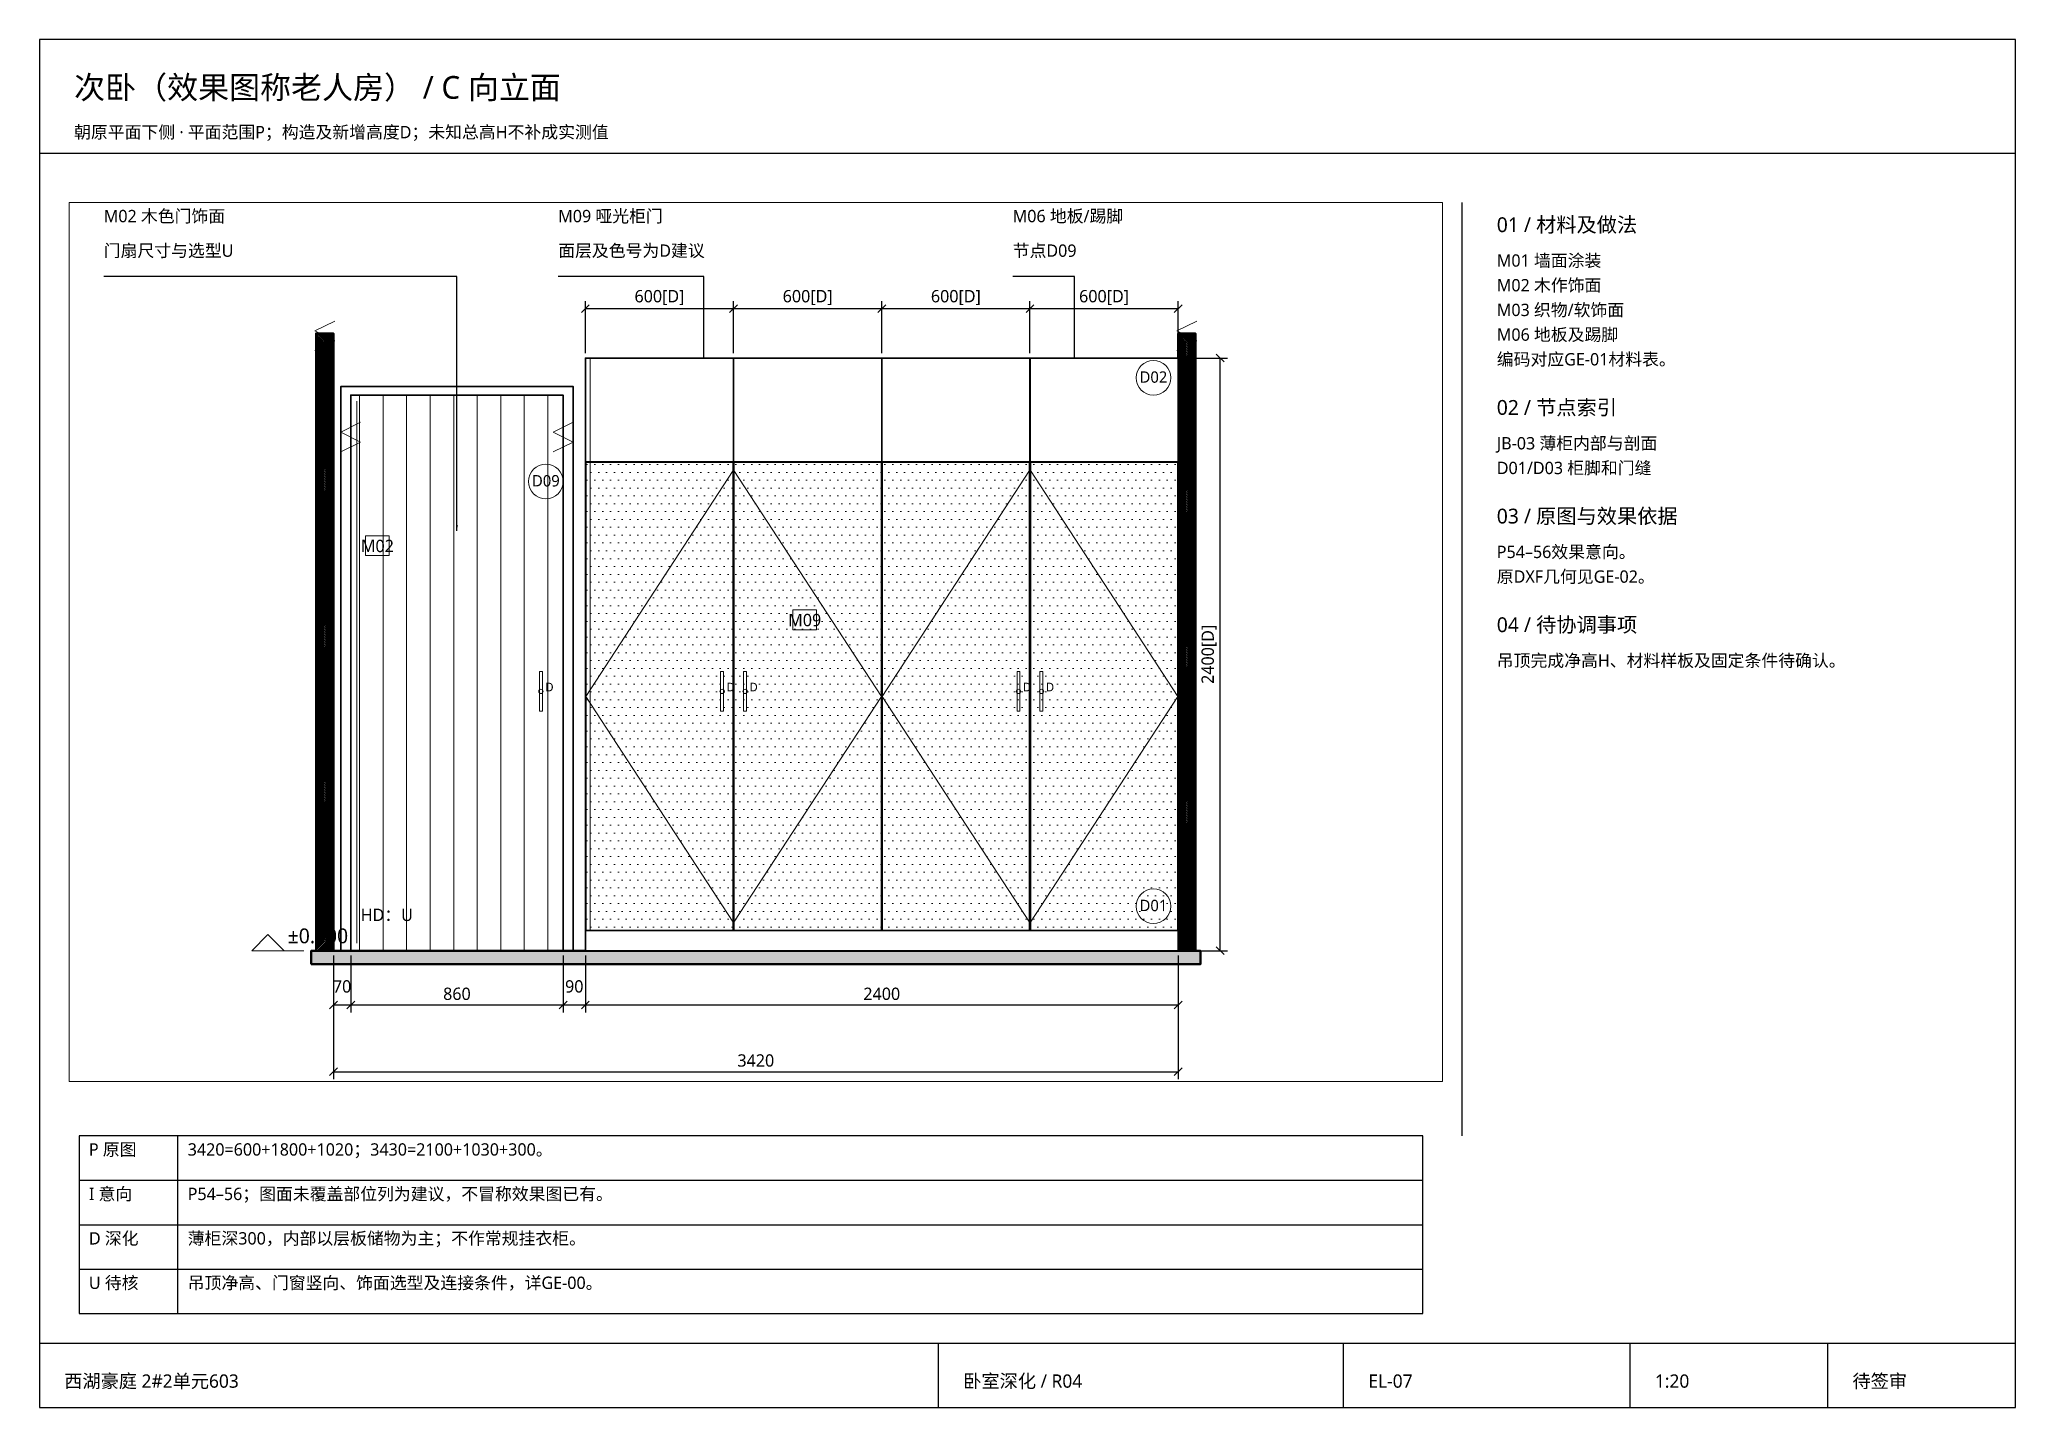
# Paper-space layout 'EL-07' of a CAD drawing. Header units: millimetres. Extents: x 10 to 410, y 10 to 287.
# The model-space entities are those that its viewports show. They can reach past a viewport. Long polylines and large blocks are cut down to what shows.
import ezdxf
from ezdxf.enums import TextEntityAlignment as Align

# ---------------------------------------------------------------- set-up
doc = ezdxf.new("R2010")
doc.units = ezdxf.units.MM
doc.linetypes.add('DASHED', pattern=[1.524, 1.27, -0.254])
for name, color, linetype, lineweight in [('A-DETAIL', 7, 'Continuous', 18), ('A-DIM', 7, 'Continuous', 13), ('A-FLOOR', 7, 'Continuous', 50), ('A-HATCH', 8, 'Continuous', 9), ('A-MATERIAL', 7, 'Continuous', 13), ('A-OPEN', 7, 'DASHED', 9), ('A-OUTLINE', 7, 'Continuous', 35), ('A-PENDING', 8, 'DASHED', 13), ('A-SYMBOL', 7, 'Continuous', 18), ('A-WALL', 7, 'Continuous', 50), ('S-FRAME', 7, 'Continuous', 25), ('S-TEXT', 7, 'Continuous', 13)]:
    doc.layers.add(name, color=color, linetype=linetype, lineweight=lineweight)
doc.layers.add('S-VPORT', color=7, linetype='Continuous', lineweight=0, plot=False)
doc.styles.add('CN', font='NotoSansCJK-Regular.ttc')
doc.styles.add('OpenSansCondensed-Light', font='OpenSansCondensed-Light.ttf')
doc.dimstyles.new('EZDXF', dxfattribs={"dimtxt": 0.25, "dimasz": 0.175, "dimexe": 0.375, "dimexo": 0.125, "dimgap": 0.1, "dimtad": 1, "dimlfac": 100, "dimzin": 12, "dimdsep": 46, "dimtxsty": 'OpenSansCondensed-Light', "dimblk": 'ARCHTICK', "dimcen": 2.5, "dimazin": 3, "dimtfac": 0.5, "dimtmove": 2, "dimatfit": 3, "dimarcsym": 0})

# ---------------------------------------------------------------- blocks, each defined once
blk = doc.blocks.new('_ARCHTICK')
at = {"color": 0, "linetype": 'ByBlock', "const_width": 0.15}
blk.add_lwpolyline([(-0.5, -0.5), (0.5, 0.5)], dxfattribs=at)
blk = doc.blocks.new('LEVEL-FFL')
blk.add_line((0, 0), (210, 0))
blk.add_lwpolyline([(0, 0), (65, 65), (130, 0)], close=True)
at = {"style": 'CN'}
blk.add_attdef('VALUE', (145, 30), '', height=60, dxfattribs=at)
blk = doc.blocks.new('HW-HANDLE')
blk.add_lwpolyline([(-6, -80), (6, -80), (6, 80), (-6, 80)], close=True)
blk.add_circle((0, 0), 9)
at = {"style": 'CN'}
blk.add_attdef('STATUS', (18, 0), '', height=35, dxfattribs=at)

msp = doc.modelspace()

# ---------------------------------------------------------------- hatches: boundary and pattern name
at = {"layer": 'A-FLOOR'}
h = msp.add_hatch(color=7, dxfattribs=at)
h.dxf.hatch_style = 1
h.paths.add_polyline_path([(83910, -55), (87510, -55), (87510, 0), (83910, 0)])
at = {"layer": 'A-HATCH'}
h = msp.add_hatch(dxfattribs=at)
h.set_pattern_fill('ANSI31', scale=1.5)
h.paths.add_polyline_path([(83930, 0), (84000, 0), (84000, 2500), (83930, 2500)])
h = msp.add_hatch(dxfattribs=at)
h.set_pattern_fill('ANSI31', scale=1.5)
h.paths.add_polyline_path([(87420, 0), (87490, 0), (87490, 2500), (87420, 2500)])
h = msp.add_hatch(dxfattribs=at)
h.set_pattern_fill('ANSI31', scale=30, angle=45)
h.paths.add_polyline_path([(84070, 0), (84930, 0), (84930, 2250), (84070, 2250)])

# ---------------------------------------------------------------- linework, layer by layer
at = {"layer": 'A-DETAIL'}
msp.add_line((84095, 30), (84095, 2225), dxfattribs=at)
at = {"layer": 'A-FLOOR'}
msp.add_line((83910, 0), (87510, 0), dxfattribs=at)
msp.add_lwpolyline([(83910, -55), (87510, -55), (87510, 0), (83910, 0)], close=True, dxfattribs=at)
at = {"layer": 'A-MATERIAL'}
msp.add_lwpolyline([(84130, 1600), (84226, 1600), (84226, 1680), (84130, 1680)], close=True, dxfattribs=at)
at = {"layer": 'A-OUTLINE'}
for points in [[(84030, 0), (84970, 0), (84970, 2285), (84030, 2285)], [(84070, 0), (84930, 0), (84930, 2250), (84070, 2250)]]:
    msp.add_lwpolyline(points, close=True, dxfattribs=at)
at = {"layer": 'A-PENDING'}
for points in [[(83925, 2430), (84005, 2470), (83925, 2510), (84005, 2550)], [(87415, 2430), (87495, 2470), (87415, 2510), (87495, 2550)], [(84030, 2020), (84110, 2060), (84030, 2100), (84110, 2140)], [(84890, 2020), (84970, 2060), (84890, 2100), (84970, 2140)]]:
    msp.add_lwpolyline(points, dxfattribs=at)
at = {"layer": 'A-SYMBOL'}
msp.add_circle((84860, 1900), 70, dxfattribs=at)
at = {"layer": 'A-WALL'}
for points in [[(83930, 0), (84000, 0), (84000, 2500), (83930, 2500)], [(87420, 0), (87490, 0), (87490, 2500), (87420, 2500)]]:
    msp.add_lwpolyline(points, close=True, dxfattribs=at)

# ---------------------------------------------------------------- block references
at = {"layer": 'A-SYMBOL'}
for name, p, values in [('HW-HANDLE', (84840, 1050), {'STATUS': 'D'}), ('LEVEL-FFL', (83670, 0), {'VALUE': '±0.000'})]:
    msp.add_blockref(name, p, dxfattribs=at).add_auto_attribs(values)

# ---------------------------------------------------------------- texts
at = {"layer": 'A-MATERIAL', "style": 'CN'}
msp.add_text('M02', height=50, dxfattribs=at).set_placement((84178, 1614), align=Align.CENTER)
at = {"layer": 'A-PENDING', "style": 'CN'}
msp.add_text('HD：U', height=50, dxfattribs=at).set_placement((84110, 120))
at = {"layer": 'A-SYMBOL', "style": 'CN'}
msp.add_text('D09', height=46, dxfattribs=at).set_placement((84860, 1880), align=Align.CENTER)

# ---------------------------------------------------------------- dimensions: what is measured, and where the dimension line sits
at = {"layer": 'A-DIM'}
for base, p1, p2 in [((84000, -490), (84000, 0), (87420, 0)), ((84000, -220), (84000, 0), (84070, 0)), ((84070, -220), (84070, 0), (84930, 0))]:
    msp.add_linear_dim(base=base, p1=p1, p2=p2, dimstyle='EZDXF', override={"dimscale": 20, "dimtxt": 2.5, "dimasz": 2, "dimexe": 1.5, "dimexo": 1, "dimgap": 1, "dimtad": 1, "dimdec": 0, "dimlfac": 1, "dimzin": 8, "dimpost": '', "dimtxsty": 'CN', "dimtsz": 0.8, "dimclrd": 0, "dimclre": 0, "dimclrt": 0}, dxfattribs=at).render()

# ---------------------------------------------------------------- next in the draw order: wipeouts: each hides what was drawn before it
msp.add_wipeout([(85020, 0), (87420, 0), (87420, 2400), (85020, 2400)])

# ---------------------------------------------------------------- next in the draw order: hatches: boundary and pattern name
at = {"layer": 'A-HATCH'}
h = msp.add_hatch(dxfattribs=at)
h.set_pattern_fill('ANSI31', scale=30, angle=45)
h.paths.add_polyline_path([(85021.5, 81.5), (85039.5, 81.5), (85039.5, 2398.5), (85021.5, 2398.5)])
h = msp.add_hatch(dxfattribs=at)
h.set_pattern_fill('DOTS', scale=20)
h.paths.add_polyline_path([(85021.5, 81.5), (85618.5, 81.5), (85618.5, 1978.5), (85021.5, 1978.5)])
h = msp.add_hatch(dxfattribs=at)
h.set_pattern_fill('DOTS', scale=20)
h.paths.add_polyline_path([(85621.5, 81.5), (86218.5, 81.5), (86218.5, 1978.5), (85621.5, 1978.5)])
h = msp.add_hatch(dxfattribs=at)
h.set_pattern_fill('DOTS', scale=20)
h.paths.add_polyline_path([(86221.5, 81.5), (86818.5, 81.5), (86818.5, 1978.5), (86221.5, 1978.5)])
h = msp.add_hatch(dxfattribs=at)
h.set_pattern_fill('DOTS', scale=20)
h.paths.add_polyline_path([(86821.5, 81.5), (87418.5, 81.5), (87418.5, 1978.5), (86821.5, 1978.5)])

# ---------------------------------------------------------------- next in the draw order: linework, layer by layer
at = {"layer": 'A-DETAIL'}
msp.add_line((85020, 1980), (87420, 1980), dxfattribs=at)
for points in [[(85020, 80), (87420, 80), (87420, 2400), (85020, 2400)], [(85021.5, 1981.5), (85618.5, 1981.5), (85618.5, 2398.5), (85021.5, 2398.5)], [(85021.5, 81.5), (85039.5, 81.5), (85039.5, 2398.5), (85021.5, 2398.5)], [(85621.5, 1981.5), (86218.5, 1981.5), (86218.5, 2398.5), (85621.5, 2398.5)], [(86221.5, 1981.5), (86818.5, 1981.5), (86818.5, 2398.5), (86221.5, 2398.5)], [(86821.5, 1981.5), (87418.5, 1981.5), (87418.5, 2398.5), (86821.5, 2398.5)]]:
    msp.add_lwpolyline(points, close=True, dxfattribs=at)
at = {"layer": 'A-MATERIAL'}
msp.add_lwpolyline([(85860, 1300), (85956, 1300), (85956, 1380), (85860, 1380)], close=True, dxfattribs=at)
at = {"layer": 'A-OPEN', "ltscale": 8}
for p, q in [((85021.5, 1030), (85618.5, 1945)), ((86218.5, 1030), (85621.5, 1945)), ((86221.5, 1030), (86818.5, 1945)), ((87418.5, 1030), (86821.5, 1945)), ((85618.5, 115), (85021.5, 1030)), ((85621.5, 115), (86218.5, 1030)), ((86818.5, 115), (86221.5, 1030)), ((86821.5, 115), (87418.5, 1030))]:
    msp.add_line(p, q, dxfattribs=at)
at = {"layer": 'A-OUTLINE'}
for points in [[(85020, 0), (87420, 0), (87420, 2400), (85020, 2400)], [(85021.5, 81.5), (85618.5, 81.5), (85618.5, 1978.5), (85021.5, 1978.5)], [(85621.5, 81.5), (86218.5, 81.5), (86218.5, 1978.5), (85621.5, 1978.5)], [(86221.5, 81.5), (86818.5, 81.5), (86818.5, 1978.5), (86221.5, 1978.5)], [(86821.5, 81.5), (87418.5, 81.5), (87418.5, 1978.5), (86821.5, 1978.5)]]:
    msp.add_lwpolyline(points, close=True, dxfattribs=at)
at = {"layer": 'A-SYMBOL'}
for centre in [(87320, 2320), (87320, 180)]:
    msp.add_circle(centre, 70, dxfattribs=at)

# ---------------------------------------------------------------- next in the draw order: block references
for p in [(85573.5, 1050), (85666.5, 1050), (86773.5, 1050), (86866.5, 1050)]:
    msp.add_blockref('HW-HANDLE', p, dxfattribs=at).add_auto_attribs({'STATUS': 'D'})

# ---------------------------------------------------------------- next in the draw order: texts
at = {"layer": 'A-MATERIAL', "style": 'CN'}
msp.add_text('M09', height=50, dxfattribs=at).set_placement((85908, 1314), align=Align.CENTER)
at = {"layer": 'A-SYMBOL', "style": 'CN'}
for s, p in [('D02', (87320, 2300)), ('D01', (87320, 160))]:
    msp.add_text(s, height=46, dxfattribs=at).set_placement(p, align=Align.CENTER)

# ---------------------------------------------------------------- next in the draw order: dimensions: what is measured, and where the dimension line sits
at = {"layer": 'A-DIM'}
for base, p1, p2, override in [((85020, 2600), (85020, 2400), (85620, 2400), {"dimscale": 20, "dimtxt": 2.5, "dimasz": 2, "dimexe": 1.5, "dimexo": 1, "dimgap": 1, "dimtad": 1, "dimdec": 0, "dimlfac": 1, "dimzin": 8, "dimpost": '<>[D]', "dimtxsty": 'CN', "dimtsz": 0.8, "dimclrd": 0, "dimclre": 0, "dimclrt": 0}), ((85620, 2600), (85620, 2400), (86220, 2400), {"dimscale": 20, "dimtxt": 2.5, "dimasz": 2, "dimexe": 1.5, "dimexo": 1, "dimgap": 1, "dimtad": 1, "dimdec": 0, "dimlfac": 1, "dimzin": 8, "dimpost": '<>[D]', "dimtxsty": 'CN', "dimtsz": 0.8, "dimclrd": 0, "dimclre": 0, "dimclrt": 0}), ((86220, 2600), (86220, 2400), (86820, 2400), {"dimscale": 20, "dimtxt": 2.5, "dimasz": 2, "dimexe": 1.5, "dimexo": 1, "dimgap": 1, "dimtad": 1, "dimdec": 0, "dimlfac": 1, "dimzin": 8, "dimpost": '<>[D]', "dimtxsty": 'CN', "dimtsz": 0.8, "dimclrd": 0, "dimclre": 0, "dimclrt": 0}), ((86820, 2600), (86820, 2400), (87420, 2400), {"dimscale": 20, "dimtxt": 2.5, "dimasz": 2, "dimexe": 1.5, "dimexo": 1, "dimgap": 1, "dimtad": 1, "dimdec": 0, "dimlfac": 1, "dimzin": 8, "dimpost": '<>[D]', "dimtxsty": 'CN', "dimtsz": 0.8, "dimclrd": 0, "dimclre": 0, "dimclrt": 0}), ((84930, -220), (84930, 0), (85020, 0), {"dimscale": 20, "dimtxt": 2.5, "dimasz": 2, "dimexe": 1.5, "dimexo": 1, "dimgap": 1, "dimtad": 1, "dimdec": 0, "dimlfac": 1, "dimzin": 8, "dimpost": '', "dimtxsty": 'CN', "dimtsz": 0.8, "dimclrd": 0, "dimclre": 0, "dimclrt": 0}), ((85020, -220), (85020, 0), (87420, 0), {"dimscale": 20, "dimtxt": 2.5, "dimasz": 2, "dimexe": 1.5, "dimexo": 1, "dimgap": 1, "dimtad": 1, "dimdec": 0, "dimlfac": 1, "dimzin": 8, "dimpost": '', "dimtxsty": 'CN', "dimtsz": 0.8, "dimclrd": 0, "dimclre": 0, "dimclrt": 0})]:
    msp.add_linear_dim(base=base, p1=p1, p2=p2, dimstyle='EZDXF', override=override, dxfattribs=at).render()
msp.add_linear_dim(base=(87590, 0), p1=(87420, 0), p2=(87420, 2400), angle=90, dimstyle='EZDXF', override={"dimscale": 20, "dimtxt": 2.5, "dimasz": 2, "dimexe": 1.5, "dimexo": 1, "dimgap": 1, "dimtad": 1, "dimdec": 0, "dimlfac": 1, "dimzin": 8, "dimpost": '<>[D]', "dimtxsty": 'CN', "dimtsz": 0.8, "dimclrd": 0, "dimclre": 0, "dimclrt": 0}, dxfattribs=at).render()

psp = doc.layouts.new('EL-07')

# ---------------------------------------------------------------- linework, layer by layer
at = {"layer": 'S-FRAME'}
for p, q in [((10, 264), (410, 264)), ((298, 65), (298, 254)), ((38, 29), (38, 65)), ((18, 56), (290, 56)), ((18, 47), (290, 47)), ((18, 38), (290, 38)), ((10, 23), (410, 23)), ((192, 10), (192, 23)), ((274, 10), (274, 23)), ((332, 10), (332, 23)), ((372, 10), (372, 23))]:
    psp.add_line(p, q, dxfattribs=at)
for points in [[(10, 10), (410, 10), (410, 287), (10, 287)], [(18, 29), (290, 29), (290, 65), (18, 65)]]:
    psp.add_lwpolyline(points, close=True, dxfattribs=at)

# ---------------------------------------------------------------- texts
at = {"layer": 'S-TEXT', "style": 'CN'}
for s, height, p in [('次卧（效果图称老人房） / C 向立面', 4.6, (17, 275)), ('朝原平面下侧 · 平面范围P；构造及新增高度D；未知总高H不补成实测值', 2.5, (17, 267)), ('M02 木色门饰面', 2.5, (23, 250)), ('M09 哑光柜门', 2.5, (115, 250)), ('M06 地板/踢脚', 2.5, (207, 250)), ('01 / 材料及做法', 3, (305, 248)), ('门扇尺寸与选型U', 2.5, (23, 243)), ('面层及色号为D建议', 2.5, (115, 243)), ('节点D09', 2.5, (207, 243)), ('M01 墙面涂装', 2.5, (305, 241)), ('M02 木作饰面', 2.5, (305, 236)), ('M03 织物/软饰面', 2.5, (305, 231)), ('M06 地板及踢脚', 2.5, (305, 226)), ('编码对应GE-01材料表。', 2.5, (305, 221)), ('02 / 节点索引', 3, (305, 211)), ('JB-03 薄柜内部与剖面', 2.5, (305, 204)), ('D01/D03 柜脚和门缝', 2.5, (305, 199)), ('03 / 原图与效果依据', 3, (305, 189)), ('P54–56效果意向。', 2.5, (305, 182)), ('原DXF几何见GE-02。', 2.5, (305, 177)), ('04 / 待协调事项', 3, (305, 167)), ('吊顶完成净高H、材料样板及固定条件待确认。', 2.5, (305, 160)), ('P 原图', 2.5, (20, 61)), ('3420=600+1800+1020；3430=2100+1030+300。', 2.5, (40, 61)), ('I 意向', 2.5, (20, 52)), ('P54–56；图面未覆盖部位列为建议，不冒称效果图已有。', 2.5, (40, 52)), ('D 深化', 2.5, (20, 43)), ('薄柜深300，内部以层板储物为主；不作常规挂衣柜。', 2.5, (40, 43)), ('U 待核', 2.5, (20, 34)), ('吊顶净高、门窗竖向、饰面选型及连接条件，详GE-00。', 2.5, (40, 34)), ('西湖豪庭 2#2单元603', 2.7, (15, 14)), ('卧室深化 / R04', 2.7, (197, 14)), ('EL-07', 2.7, (279, 14)), ('1:20', 2.7, (337, 14)), ('待签审', 2.7, (377, 14))]:
    psp.add_text(s, height=height, dxfattribs=at).set_placement(p)

# ---------------------------------------------------------------- leaders
at = {"layer": 'A-MATERIAL'}
for points in [[(94.5, 187.5), (94.5, 239), (23, 239)], [(144.5, 172.5), (144.5, 239), (115, 239)], [(219.5, 102.5), (219.5, 239), (207, 239)]]:
    psp.add_leader(points, dimstyle='EZDXF', override={"dimscale": 1, "dimasz": 1.2}, dxfattribs=at)

# ---------------------------------------------------------------- viewports
at = {"layer": 'S-VPORT'}
psp.add_viewport(center=(155, 165), size=(278, 178), view_center_point=(85710, 1250), view_height=3560, dxfattribs=at)

doc.saveas('drawing.dxf')
